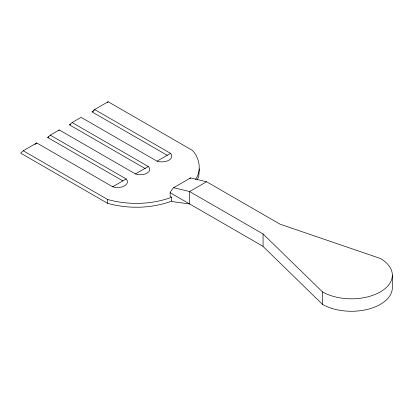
<?xml version="1.0" encoding="UTF-8"?>
<svg xmlns="http://www.w3.org/2000/svg" width="413" height="413" viewBox="0 0 413 413"><rect width="100%" height="100%" fill="white"/><g stroke="black" fill="none" stroke-linecap="round" stroke-linejoin="round"><path stroke-width="0.62" d="M199.391 168.958L198.72 176.578L197.151 179.98M195.576 179.526C201.704 170.461 199.737 158.303 192.53 150.451L108.139 101.727L94.618 109.533L92.053 111.908L167.306 155.355M122.955 180.961L47.696 137.514L50.288 135.149L126.182 178.968A9.927 5.73 0 0 1 124.561 185.84A9.927 5.73 0 0 1 112.656 186.774L36.742 142.944L23.221 150.755L20.65 153.13L107.612 203.335C128.226 209.024 150.523 208.591 170.734 201.482L171.643 201.059L172.675 201.652L189.603 203.934L189.603 191.549L206.562 181.756L280.024 224.171L380.363 258.471A40.933 23.634 0 0 1 380.363 291.888A40.933 23.634 0 0 1 322.476 291.888L263.066 233.959L189.603 191.549L173.641 187.698A56.596 32.679 60 0 0 170.141 192.695L170.141 196.33L171.643 197.202L171.643 201.059M35.033 144.529L36.742 142.944M145.355 168.674L69.539 124.902L72.11 122.527L81.103 117.338L157.017 161.163A9.922 5.725 0 0 0 168.912 160.229A9.922 5.725 0 0 0 170.533 153.362L94.618 109.533M107.282 102.517L108.139 101.727M58.419 130.745L59.281 129.956L135.433 173.925A9.313 5.374 0 0 0 146.997 173.181A9.313 5.374 0 0 0 148.282 166.506L72.11 122.527M50.288 135.149L59.281 129.956M47.696 137.514L48.755 136.899M69.539 124.902L70.597 124.292M92.053 111.908L94.216 110.658M112.656 186.774L126.182 178.968M157.017 161.163L170.533 153.362M135.433 173.925L148.282 166.506M173.641 187.698L190.599 177.905L206.562 181.756M171.643 197.202L170.734 197.626C150.523 204.734 128.226 205.168 107.612 199.479L23.221 150.755M170.141 192.695L263.066 246.349M392.35 275.182L392.35 287.639A40.933 23.634 0 0 1 367.08 309.476A40.933 23.634 0 0 1 322.476 304.35L263.066 246.422L263.066 233.959M322.476 291.888L322.476 304.35M107.612 199.479L107.612 203.335M189.939 178.643A56.596 32.679 60 0 1 190.599 177.905"/></g></svg>
